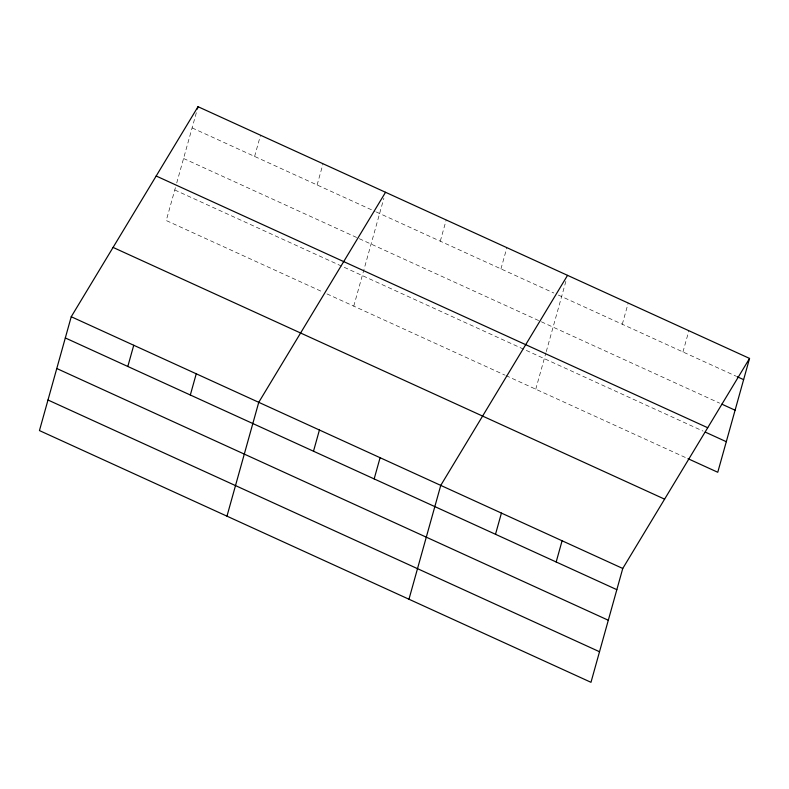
<?xml version="1.0" encoding="UTF-8"?>
<svg xmlns="http://www.w3.org/2000/svg" width="789" height="789" viewBox="0 0 789 789"><rect width="100%" height="100%" fill="white"/><g stroke="black" fill="none" stroke-linecap="round" stroke-linejoin="round"><path stroke-width="0.59" stroke-dasharray="3.94 2.96" d="M175.424 187.634L166.242 220.535L322.504 291.861M176.726 182.969L196.708 111.407M254.61 156.439L260.528 135.225M317.109 184.971L323.036 163.757M353.758 306.132L383.898 198.177M440.292 241.187L446.209 219.973M500.956 268.881L506.873 247.667M535.761 389.194L545.919 352.801M546.254 351.628L565.9 281.249M622.294 324.259L628.212 303.045M682.958 351.953L688.886 330.739M192.102 127.907L375.15 211.462M376.274 211.975L553.898 293.044M558.316 295.056L735.91 376.116M183.561 158.481L719.647 403.159M174.773 189.971L703.137 431.129M326.971 293.902L504.871 375.1M505.976 375.603L686.884 458.172"/><path stroke-width="1.18" d="M71.237 316.734L39.45 430.577L590.981 682.307L622.758 568.465L749.55 358.423L198.019 106.693L71.237 316.734L622.758 568.465M197.368 109.05L198.019 106.693M127.818 366.471L133.745 345.257M190.327 395.003L196.244 373.789M226.966 516.164L258.753 402.321L385.545 192.289M313.499 451.219L319.427 430.005M374.164 478.913L380.091 457.699M408.968 599.236L440.755 485.393L567.547 275.361M495.502 534.291L501.429 513.077M556.176 561.985L562.093 540.771M749.55 358.423L717.763 472.266L687.978 458.675M737.005 376.619L743.623 379.637M721.856 404.165L735.092 410.211M156.183 176.006L707.713 427.737M705.346 432.135L726.304 441.702M113.074 247.421L664.604 499.151M65.309 337.948L616.84 589.669M56.778 368.512L608.309 620.243M47.981 400.003L599.512 651.734"/></g></svg>
